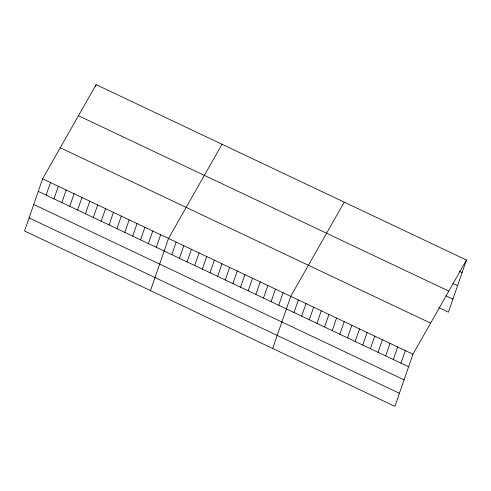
<?xml version="1.0" encoding="UTF-8"?>
<svg xmlns="http://www.w3.org/2000/svg" width="491" height="491" viewBox="0 0 491 491"><rect width="100%" height="100%" fill="white"/><g stroke="black" fill="none" stroke-linecap="round" stroke-linejoin="round"><path stroke-width="0.74" d="M42.607 178.841L24.55 230.979L394.899 406.358L412.949 354.22L466.45 260.021L96.101 84.642L42.607 178.841L412.949 354.22M46.123 195.136L50.475 182.566M53.992 198.861L58.343 186.292M95.377 86.741L96.101 84.642M61.86 202.587L66.211 190.017M69.728 206.318L74.086 193.749M77.603 210.044L81.954 197.474M85.471 213.769L89.822 201.2M93.339 217.495L97.691 204.925M101.214 221.22L105.565 208.65M109.082 224.952L113.433 212.382M116.95 228.677L121.302 216.108M124.818 232.403L129.176 219.833M132.693 236.128L137.044 223.558M140.561 239.86L144.913 227.29M148.429 243.585L152.781 231.016M156.298 247.311L160.655 234.741M150.467 290.604L168.523 238.466L222.024 144.274M171.807 254.657L176.159 242.088M179.448 258.272L183.8 245.703M187.083 261.887L191.435 249.318M194.724 265.508L199.076 252.939M202.36 269.123L206.717 256.554M210.001 272.738L214.352 260.169M217.636 276.359L221.993 263.79M225.277 279.974L229.628 267.405M232.918 283.589L237.27 271.02M240.553 287.21L244.905 274.641M248.194 290.825L252.546 278.256M255.829 294.447L260.181 281.877M263.471 298.062L267.822 285.492M271.106 301.677L275.457 289.107M278.747 305.298L283.098 292.728M272.683 348.481L290.74 296.343L344.234 202.151M294.023 312.528L298.375 299.958M301.658 316.149L306.016 303.579M309.299 319.764L313.651 307.194M316.94 323.379L321.292 310.809M324.576 327L328.927 314.43M332.217 330.615L336.568 318.045M339.852 334.236L344.203 321.66M347.493 337.851L351.844 325.281M355.128 341.466L359.48 328.896M362.769 345.087L367.121 332.517M370.404 348.702L374.762 336.132M378.045 352.317L382.397 339.747M385.68 355.938L390.038 343.369M393.322 359.553L397.673 346.984M400.963 363.168L405.314 350.599M466.45 260.021L448.393 312.159L438.85 307.642M459.551 271.388L462.099 272.591M453.119 283.54L457.575 285.652M78.45 115.729L448.792 291.108M445.914 295.791L452.917 299.105M60.258 147.754L430.607 323.133M38.249 191.41L408.598 366.789M33.732 204.465L404.075 379.844M29.073 217.918L399.416 393.297"/></g></svg>
